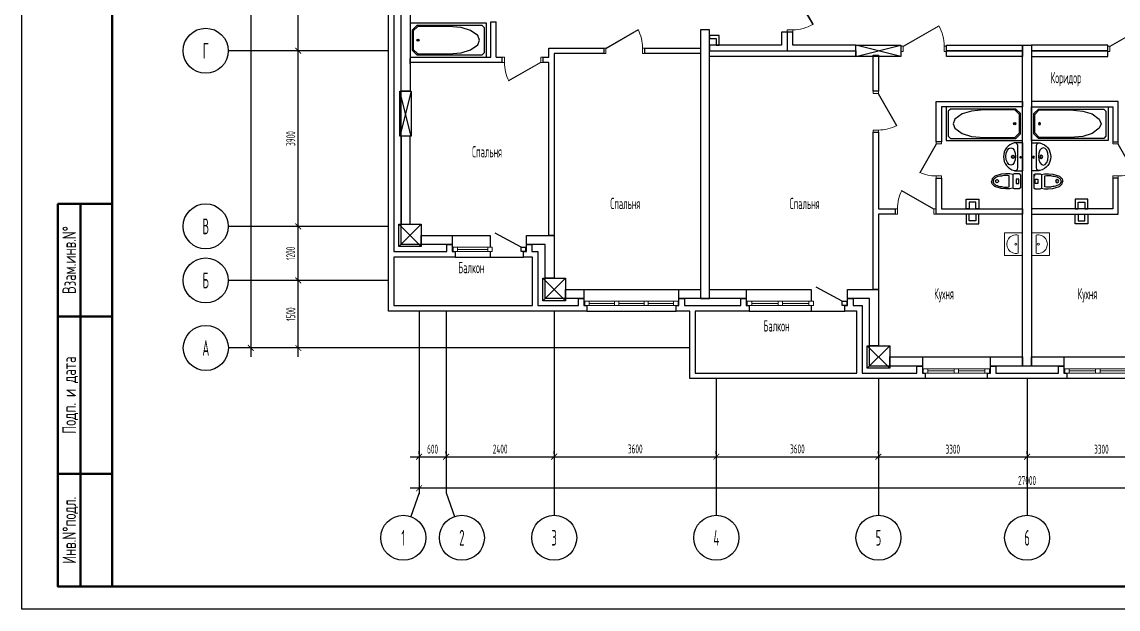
# Model space of a CAD drawing. Extents: x 5819 to 6456, y -3573 to -2978.
# Drawn here: x 5819.2 to 6062.6, y -3275.1 to -3144.8 of the extents above; entities that cross this region are included whole.
import ezdxf
from ezdxf.enums import TextEntityAlignment as Align

# ---------------------------------------------------------------- set-up
doc = ezdxf.new("R2010")
doc.units = 0
for name, color, linetype in [('EXPLIC', 3, 'Continuous'), ('FORMAT', 134, 'Continuous'), ('OSI', 5, 'Continuous'), ('PLAN', 2, 'Continuous'), ('TEXT', 4, 'Continuous')]:
    doc.layers.add(name, color=color, linetype=linetype)
for name, color, linetype, lineweight in [('Двери', 203, 'Continuous', 20), ('монолитный каркас', 190, 'Continuous', 25), ('Окна', 141, 'Continuous', 13), ('Сантехника', 5, 'Continuous', 20)]:
    doc.layers.add(name, color=color, linetype=linetype, lineweight=lineweight)
doc.styles.add('GOST 2.304', font='CS_Gost2304.shx', dxfattribs={"width": 0.6, "height": 200})
doc.styles.add('R2_5', font='romant.shx', dxfattribs={"width": 0.65, "height": 2.5})
doc.styles.add('СПДС', font='spds.shx', dxfattribs={"width": 0.6, "height": 150})

# ---------------------------------------------------------------- blocks, each defined once
blk = doc.blocks.new('A$C2B7927B4')
at = {"layer": 'монолитный каркас', "lineweight": 25, "ltscale": 100}
for p, q in [((0.0009353525, 0.0004416455), (0.0009354401, 7125.0003056934)), ((0.0009354401, 7125.0003056934), (200.0009354404, 7125.0003056806)), ((200.0009354404, 7125.0003056806), (200.0009353528, 0.0004416455)), ((200.0009353528, 0.0004416455), (0.0009353525, 0.0004416455))]:
    blk.add_line(p, q, dxfattribs=at)
blk = doc.blocks.new('A$C10E94B30')
at = {"layer": 'Окна', "color": 132, "ltscale": 100}
for p, q in [((100.0001698681, 99.9993385877), (1970.0001698683, 99.9993385882)), ((100.0001698681, 49.9993385877), (660.0001698681, 49.9993385877)), ((755.0001698681, 49.9993385877), (1315.0001698683, 49.9993385876)), ((1410.0001698683, 49.9993385876), (1970.0001698683, 49.9993385875)), ((100.0001698681, -0.0006614118), (1970.0001698683, -0.0006614118))]:
    blk.add_line(p, q, dxfattribs=at)
at = {"layer": 'Окна'}
for points in [[(0.0001698681, 99.9993385882), (100.0001698681, 99.9993385882), (100.0001698681, -0.0006614118), (0.0001698681, -0.0006614118)], [(660.0001698681, 99.9993385882), (755.0001698681, 99.9993385882), (755.0001698681, -0.0006614118), (660.0001698681, -0.0006614118)], [(1410.0001698683, 99.9993385882), (1315.0001698683, 99.9993385882), (1315.0001698683, -0.0006614118), (1410.0001698683, -0.0006614118)], [(2070.0001698683, 99.9993385882), (1970.0001698683, 99.9993385882), (1970.0001698683, -0.0006614118), (2070.0001698683, -0.0006614118)]]:
    blk.add_lwpolyline(points, close=True, dxfattribs=at)
blk = doc.blocks.new('A$C41B26058')
at = {"layer": 'Окна', "color": 132, "ltscale": 100}
for p, q in [((99.9999026957, 100.0002547725), (1369.9999026957, 100.000254772)), ((99.9999026957, 50.0002547725), (684.9999026957, 50.0002547723)), ((99.9999026957, 0.000254773), (1369.9999026957, 0.0002547725)), ((784.9999026957, 50.0002547723), (1369.9999026957, 50.000254772))]:
    blk.add_line(p, q, dxfattribs=at)
at = {"layer": 'Окна'}
for points in [[(-9.73043e-05, 100.000254773), (99.9999026957, 100.000254773), (99.9999026957, 0.000254773), (-9.73043e-05, 0.000254773)], [(684.9999026957, 100.0002547723), (784.9999026957, 100.0002547723), (784.9999026957, 0.0002547723), (684.9999026957, 0.0002547723)], [(1369.9999026957, 100.0002547725), (1469.9999026957, 100.0002547725), (1469.9999026957, 0.0002547725), (1369.9999026957, 0.0002547725)]]:
    blk.add_lwpolyline(points, close=True, dxfattribs=at)
blk = doc.blocks.new('A$C7FA33D1D')
at = {"layer": 'Окна', "color": 132, "ltscale": 100}
for p, q in [((100.0002278308, 100.0001069354), (770.0001305264, 100.0001069352)), ((100.0002278308, 50.0001069354), (770.0001305264, 50.0001069352)), ((100.0002278308, 0.0001069361), (770.0001305264, 0.0001069357))]:
    blk.add_line(p, q, dxfattribs=at)
at = {"layer": 'Окна'}
for points in [[(0.0002278308, 100.0001069354), (100.0002278308, 100.0001069354), (100.0002278308, 0.0001069354), (0.0002278308, 0.0001069354)], [(770.0001305264, 100.0001069357), (870.0001305264, 100.0001069357), (870.0001305264, 0.0001069357), (770.0001305264, 0.0001069357)]]:
    blk.add_lwpolyline(points, close=True, dxfattribs=at)
blk = doc.blocks.new('A$C4A375A51')
at = {"layer": 'Двери', "lineweight": 18, "ltscale": 100}
for p, q in [((-0.0001655417, -0.0001358259), (-0.0001655394, 119.9998641739)), ((1009.9998344607, 119.9998641564), (1009.9998344585, -0.0001358434))]:
    blk.add_line(p, q, dxfattribs=at)
at = {"layer": 'Двери', "lineweight": 18}
for points in [[(49.9998344628, 119.9998639443), (54.9998344625, 111.3396099066), (842.216926511, 565.8396098924), (837.2169265113, 574.4998639301)], [(49.9998344607, -0.0001360557), (-0.0001655393, -0.0001360545), (-0.0001655372, 119.9998639452), (49.9998344628, 119.9998639443)], [(959.9998344607, -0.0001360713), (1009.9998344607, -0.000136072), (1009.9998344628, 119.999863928), (959.9998344628, 119.9998639287)]]:
    blk.add_lwpolyline(points, close=True, dxfattribs=at)
at = {"layer": 'Двери', "lineweight": 18, "ltscale": 100}
blk.add_arc((59.9998344629, 119.9998639445), 900, 359.9999999867, 29.999999997, dxfattribs=at)
blk = doc.blocks.new('_ArchTick')
at = {"color": 0}
blk.add_lwpolyline([(-0.5, -0.5, 0.15, 0.15, 0), (0.5, 0.5, 0.15, 0.15, 0)], format="xyseb", dxfattribs=at)
blk = doc.blocks.new('VANNA')
at = {"color": 7, "lineweight": 25}
for points in [[(0, 375), (0, 0), (1700, 0), (1700, 375), (1700, 750), (0, 750)], [(50, 600), (50, 375), (50, 150), (150, 50), (1600, 50), (1650, 100), (1650, 375), (1650, 650), (1600, 700), (150, 700)], [(70, 580), (70, 375), (70, 170), (170, 70), (854, 68.1107691691), (1135.8425585958, 93.7093774831), (1341.6610383316, 157.9965438063), (1502.3347080252, 273.5604941195), (1542, 375), (1502.3347080252, 476.4395058805), (1341.6610383316, 592.0034561937), (1135.8425585958, 656.2906225169), (854, 681.8892308309), (170, 680)]]:
    blk.add_lwpolyline(points, close=True, dxfattribs=at)
for radius in [24, 17]:
    blk.add_circle((175, 375), radius, dxfattribs=at)
blk = doc.blocks.new('УМ')
at = {"color": 7, "lineweight": 25}
for p, q in [((-294.2903663546, 161.0612844626), (-294.2903663546, 0)), ((288.6348757214, 0), (-294.2903663546, 0)), ((-234.2903663546, 101.0612844626), (230.4676351903, 101.0612844626)), ((288.6348757214, 0), (288.6348757214, 179.5073672653))]:
    blk.add_line(p, q, dxfattribs=at)
for centre, radius in [((-3.5639190278, 201.587855562), 32.0355357808), ((-3.5639190278, 201.587855562), 25.3614658265), ((-11.5377568276, 40.4689702683), 17)]:
    blk.add_circle(centre, radius, dxfattribs=at)
for centre, radius, start, end in [((-1.9113655821, 101.0612844626), 300, 14.4775121859, 165.5224878141), ((-234.2903663546, 161.0612844626), 60, 165.5224878141, 270), ((230.4676351903, 161.0612844626), 60, 270, 14.4775121859)]:
    blk.add_arc(centre, radius, start, end, dxfattribs=at)
blk.add_ellipse((4.4518725049, 247.6703508236), major_axis=(181.789449315, -0), ratio=0.5596161518, dxfattribs=at)
blk = doc.blocks.new('UN3')
at = {"color": 7, "lineweight": 25}
for p, q in [((-148.1150342536, 447.3268393594), (-110.2791312205, 583.6170705926)), ((-110.2791312205, 583.6170705926), (-51.6247508838, 640.4071591397)), ((-51.6247508838, 640.4071591397), (1.3556444562, 651.7674888523)), ((52.559820262, 640.4129986033), (-0.4218482204, 651.7673892252)), ((111.2205663101, 583.6294854773), (52.559820262, 640.4129986033)), ((149.071747027, 447.3434964458), (111.2205663101, 583.6294854773)), ((-155.6783317739, 350.7888537171), (-148.1150342536, 447.3268393594)), ((-155.6737696866, 269.3945451224), (-155.6783317739, 350.7888537171)), ((-142.4249227938, 205.0369132263), (-155.6737696866, 269.3945451224)), ((-116.0597586617, 280.6995826102), (117.0351502909, 280.7126473974)), ((143.4087959242, 205.0529339825), (156.650428344, 269.4120506492)), ((156.6458662567, 350.8063592439), (149.071747027, 447.3434964458)), ((156.650428344, 269.4120506492), (156.6458662567, 350.8063592439)), ((-153.7763939344, 176.6429824154), (-142.4249227938, 205.0369132263)), ((-153.7705586989, 72.5338475485), (-153.7763939344, 176.6429824154)), ((-132.9550192457, 44.1417196733), (-153.7705586989, 72.5338475485)), ((143.4087959242, 205.0529339825), (-144.2023421842, 205.0368136034)), ((133.9569285349, 44.1566798791), (-132.9550192457, 44.1417196733)), ((47.5091652965, 131.3307562206), (-45.2670614897, 131.3255561858)), ((-45.2670614897, 131.3255561858), (-45.2640269932, 77.1857003904)), ((-45.2640269932, 77.1857003904), (47.512199793, 77.1909004253)), ((47.512199793, 77.1909004253), (47.5091652965, 131.3307562206)), ((133.9569285349, 44.1566798791), (154.7692851441, 72.5511409652)), ((154.7634499086, 176.6602758321), (143.4087959242, 205.0529339825)), ((154.7692851441, 72.5511409652), (154.7634499086, 176.6602758321))]:
    blk.add_line(p, q, dxfattribs=at)
blk.add_circle((3.6482928215, 536.2027098231), 31.7500235407, dxfattribs=at)
for centre, radius, start, end in [((519.0921244285, 346.5555596384), 636.8671604208, 160.4748289449, 171.3042538639), ((50.497791089, 478.113341477), 154.7280018974, 123.8522970732, 148.3037496694), ((0.4724511652, 552.69295488), 64.9245867629, 90.0032113836, 123.8522970732), ((0.4724511652, 552.69295488), 64.9245867628, 56.1541256939, 90.0032113836), ((-49.5445281865, 478.1077341834), 154.7280018974, 31.7026730978, 56.1541256939), ((-518.1241111605, 346.4974244802), 636.8671604209, 8.7021689033, 19.5315938223), ((256.5108316726, 348.9874421382), 378.7770802741, 165.6536545083, 180.0032113836), ((256.5108316728, 348.9874421385), 378.7770802743, 180.0032113836, 190.3863658533), ((-255.5430926645, 348.9587419167), 378.7770802741, 0.0032113836, 14.3527682589), ((-255.5430926647, 348.9587419167), 378.7770802742, 349.6200569139, 0.0032113836), ((-6.3629042508, 323.8864909802), 284.4116670205, 297.1408831823, 297.3512431336)]:
    blk.add_arc(centre, radius, start, end, dxfattribs=at)
blk = doc.blocks.new('A$C36CC1337')
at = {"layer": 'Сантехника', "color": 7, "lineweight": 20, "ltscale": 0.001}
blk.add_line((99.6929597287, 450.0672973676), (99.9655434517, 50.0673902615), dxfattribs=at)
blk.add_line((99.6929597287, 450.0672973676), (99.9655434517, 50.0673902615), dxfattribs=at)
at = {"layer": 'Сантехника', "color": 7, "lineweight": 20}
blk.add_lwpolyline([(-0.0003603967, -0.0007440762), (399.9995467095, -0.0007440762), (399.9995467095, 500.2719557269), (-0.0003603967, 500.2719557269)], close=True, dxfattribs=at)
at = {"layer": 'Сантехника', "color": 7, "lineweight": 20, "ltscale": 0.001}
blk.add_circle((149.8292400269, 250.1014167799), 24.5345969675, dxfattribs=at)
blk.add_circle((149.8292400269, 250.1014167799), 24.5345969675, dxfattribs=at)
blk.add_arc((144.8292411892, 250.0980094804), 205, 257.3586613321, 102.7194290209, dxfattribs=at)
blk.add_arc((144.8292411892, 250.0980094804), 205, 257.3586613321, 102.7194290209, dxfattribs=at)
blk = doc.blocks.new('A$C157F6CD0')
at = {"layer": 'Двери', "lineweight": 18, "ltscale": 100}
for p, q in [((9.50216e-05, 119.9998999007), (9.50174e-05, -0.0001000992)), ((910.0000950174, -0.0001001321), (910.0000950213, 119.9998998678))]:
    blk.add_line(p, q, dxfattribs=at)
at = {"layer": 'Двери', "lineweight": 18}
for points in [[(50.0000950218, 119.999899878), (55.0000950216, 111.3396458399), (765.9480701734, 521.8056506435), (760.9480701735, 530.4659046817)], [(50.000095018, -0.000100122), (9.50181e-05, -0.0001001203), (9.50218e-05, 119.9998998799), (50.0000950218, 119.999899878)], [(860.0000950178, -0.0001001516), (910.000095018, -0.0001001533), (910.0000950219, 119.9998998466), (860.0000950217, 119.9998998482)]]:
    blk.add_lwpolyline(points, close=True, dxfattribs=at)
at = {"layer": 'Двери', "lineweight": 18, "ltscale": 100, "extrusion": (0, 0, -1)}
blk.add_arc((39.9999049782, 119.9998998774), 900, 152.8659839881, 180.0000000033, dxfattribs=at)
blk = doc.blocks.new('A$C1DF0616C')
at = {"layer": 'Двери', "lineweight": 20, "ltscale": 100}
for p, q in [((-0.0001170026, 120.0001591913), (-0.0001170075, 0.0001591913)), ((809.9998829925, 0.0001591525), (809.9998829971, 120.0001591523))]:
    blk.add_line(p, q, dxfattribs=at)
at = {"layer": 'Двери', "lineweight": 20}
for points in [[(49.9998829976, 120.0001591683), (54.9998829971, 111.3399051304), (687.5684283642, 476.5535250469), (682.5684283642, 485.2137790851)], [(49.9998829932, 0.0001591683), (-0.0001170068, 0.0001591702), (-0.0001170024, 120.0001591704), (49.9998829976, 120.0001591683)], [(759.9998829929, 0.0001591332), (809.9998829929, 0.0001591311), (809.9998829976, 120.0001591311), (759.9998829978, 120.0001591331)]]:
    blk.add_lwpolyline(points, close=True, dxfattribs=at)
at = {"layer": 'Двери', "lineweight": 20, "ltscale": 100, "extrusion": (0, 0, -1)}
blk.add_arc((140.0001170026, 120.0001591676), 900, 156.0591754266, 180.0000000017, dxfattribs=at)
blk = doc.blocks.new('Колонна 500х500')
at = {"ltscale": 100}
for p, q in [((-250, 250), (250, -250)), ((250, 250), (-250, -250)), ((-250, 250), (250, 250)), ((-250, -250), (-250, 250)), ((250, 250), (250, -250)), ((250, -250), (-250, -250))]:
    blk.add_line(p, q, dxfattribs=at)
blk = doc.blocks.new('Колонна 250х10000')
at = {"ltscale": 100}
for p, q in [((500, 125), (-500, -125)), ((-500, 125), (500, -125)), ((-500, -125), (-500, 125)), ((-500, 125), (500, 125)), ((500, 125), (500, -125)), ((500, -125), (-500, -125))]:
    blk.add_line(p, q, dxfattribs=at)

msp = doc.modelspace()

# ---------------------------------------------------------------- linework, layer by layer
at = {"layer": 'FORMAT', "lineweight": 50}
for p, q in [((5832.2197606431, -3185.1358581672), (5832.2197606431, -3270.1358581672)), ((5839.2197606431, -3210.1358581672), (5827.2197606431, -3210.1358581672)), ((5839.2197606431, -3245.1358581672), (5827.2197606431, -3245.1358581672))]:
    msp.add_line(p, q, dxfattribs=at)
at = {"layer": 'FORMAT'}
msp.add_lwpolyline([(5819.2197606431, -2978.1358581672), (6455.8664629325, -2978.1358581672), (6455.8664629325, -3275.1358581672), (5819.2197606431, -3275.1358581672)], close=True, dxfattribs=at)
at = {"layer": 'FORMAT', "lineweight": 50}
for points in [[(5839.2197606431, -3270.1358581672), (5839.2197606431, -2983.1358581672), (6450.8664629325, -2983.1358581672), (6450.8664629325, -3270.1358581672)], [(5827.2197606431, -3185.1358581672), (5839.2197606431, -3185.1358581672), (5839.2197606431, -3270.1358581672), (5827.2197606431, -3270.1358581672)]]:
    msp.add_lwpolyline(points, close=True, dxfattribs=at)
at = {"layer": 'OSI', "ltscale": 100}
for p, q in [((5870.0289043874, -3056.1645276487), (5870.0289043874, -3219.1645276487)), ((5880.5843930077, -3153.1645276487), (5880.5843930077, -3131.1645276487)), ((5880.5843930077, -3192.1645276487), (5880.5843930077, -3149.1645276487)), ((5870.0289043874, -3151.1645276487), (5865.0289043874, -3151.1645276487)), ((5900.6004362967, -3151.1645276487), (5870.0289043874, -3151.1645276487)), ((5880.2929839719, -3151.1645276487), (5879.3343930077, -3151.1645276487)), ((5880.2929839719, -3151.1645276487), (5879.3343930077, -3151.1645276487)), ((5880.5843930077, -3204.1645276487), (5880.5843930077, -3188.1645276487)), ((5870.0289043874, -3190.1645276487), (5865.0289043874, -3190.1645276487)), ((5900.6004362967, -3190.1645276487), (5870.0289043874, -3190.1645276487)), ((5880.2929839719, -3190.1645276487), (5879.3343930077, -3190.1645276487)), ((5880.2929839719, -3190.1645276487), (5879.3343930077, -3190.1645276487)), ((5880.5843930077, -3219.1645276487), (5880.5843930077, -3200.1645276487)), ((5870.0289043874, -3202.1645276487), (5865.0289043874, -3202.1645276487)), ((5900.6004362967, -3202.1645276487), (5870.0289043874, -3202.1645276487)), ((5879.9593930077, -3202.1645276487), (5879.3343930077, -3202.1645276487)), ((5879.9593930077, -3202.1645276487), (5879.3343930077, -3202.1645276487)), ((5907.4004362967, -3208.9645276487), (5907.4004362967, -3249.3027260285)), ((5913.4004362967, -3208.9645276487), (5913.4004362967, -3249.3027260285)), ((5937.4004362967, -3208.9645276487), (5937.4004362967, -3249.3027260285)), ((5870.0539278293, -3217.1645276487), (5865.0539278293, -3217.1645276487)), ((5870.0539278293, -3217.1645276487), (5868.7789043874, -3217.1645276487)), ((5967.5004362966, -3217.1645276487), (5870.0539278293, -3217.1645276487)), ((5879.9593930077, -3217.1645276487), (5879.3343930077, -3217.1645276487)), ((5973.4004362967, -3223.9645276487), (5973.4004362967, -3249.3027260285)), ((6009.4004362967, -3223.9645276487), (6009.4004362967, -3249.3027260285)), ((6042.4004362967, -3223.9645276487), (6042.4004362967, -3249.3027260285)), ((5905.4004362967, -3241.3027260285), (5915.4004362967, -3241.3027260285)), ((5907.4004362967, -3240.6777260285), (5907.4004362967, -3240.0527260285)), ((5911.4004362967, -3241.3027260285), (5939.4004362967, -3241.3027260285)), ((5913.4004362967, -3240.6777260285), (5913.4004362967, -3240.0527260285)), ((5913.4004362967, -3240.6777260285), (5913.4004362967, -3240.0527260285)), ((5935.4004362967, -3241.3027260285), (5975.4004362967, -3241.3027260285)), ((5937.4004362967, -3240.6777260285), (5937.4004362967, -3240.0527260285)), ((5937.4004362967, -3240.6777260285), (5937.4004362967, -3240.0527260285)), ((5971.4004362967, -3241.3027260285), (6011.4004362967, -3241.3027260285)), ((5973.4004362967, -3240.6777260285), (5973.4004362967, -3240.0527260285)), ((5973.4004362967, -3240.6777260285), (5973.4004362967, -3240.0527260285)), ((6007.4004362967, -3241.3027260285), (6044.4004362967, -3241.3027260285)), ((6009.4004362967, -3240.6777260285), (6009.4004362967, -3240.0527260285)), ((6009.4004362967, -3240.6777260285), (6009.4004362967, -3240.0527260285)), ((6040.4004362967, -3241.3027260285), (6077.4004362967, -3241.3027260285)), ((6042.4004362967, -3240.6777260285), (6042.4004362967, -3240.0527260285)), ((6042.4004362967, -3240.6777260285), (6042.4004362967, -3240.0527260285)), ((6179.4004362967, -3248.3027260285), (5905.4004362967, -3248.3027260285)), ((5907.4004362967, -3246.7917833934), (5907.4004362967, -3249.5527260285)), ((5907.4004362967, -3249.3027260285), (5905.5521884203, -3254.5834342466)), ((5913.4004362967, -3249.3027260285), (5915.248684173, -3254.5834342466)), ((5937.4004362967, -3249.3027260285), (5937.4004362967, -3254.3027260285)), ((5973.4004362967, -3249.3027260285), (5973.4004362967, -3254.3027260285)), ((6009.4004362967, -3249.3027260285), (6009.4004362967, -3254.3027260285)), ((6042.4004362967, -3249.3027260285), (6042.4004362967, -3254.3027260285))]:
    msp.add_line(p, q, dxfattribs=at)
for centre in [(5860.0289043874, -3151.1645276487), (5860.0289043874, -3190.1645276487), (5860.0289043874, -3202.1645276487), (5860.0539278293, -3217.1645276487), (5903.9004362967, -3259.3027260285), (5916.9004362967, -3259.3027260285), (5937.4004362967, -3259.3027260285), (5973.4004362967, -3259.3027260285), (6009.4004362967, -3259.3027260285), (6042.4004362967, -3259.3027260285)]:
    msp.add_circle(centre, 5, dxfattribs=at)
at = {"layer": 'PLAN', "ltscale": 100}
for p, q in [((5900.6004362967, -3208.9645276487), (5900.6004362967, -3066.3645276486)), ((5901.8004362967, -3126.9645276487), (5901.8004362967, -3195.7645276487)), ((5901.8004362967, -3126.9645276487), (5901.8004362967, -3195.7645276487)), ((5903.4004362967, -3194.1645276487), (5903.4004362967, -3126.9645276487)), ((5903.4004362967, -3160.1595276487), (5903.4004362967, -3134.4145276487)), ((5905.4004362967, -3134.4145276487), (5905.4004362967, -3160.1595276487)), ((5923.3503827875, -3144.7641446469), (5924.5503846488, -3144.7641446469)), ((5923.3503835846, -3152.5645262826), (5923.3503835846, -3144.7641446469)), ((5924.5503846488, -3152.5645276486), (5924.5503846488, -3144.7641446469)), ((5971.9004336341, -3146.5145273976), (5969.90042517, -3146.5145273976)), ((5969.90042517, -3146.5145273976), (5969.90042517, -3206.1645293127)), ((5971.9004336343, -3206.1645293127), (5971.9004336341, -3146.5145273976)), ((5974.0504344251, -3147.7645277379), (5971.9004344252, -3147.7645277379)), ((5971.9004344252, -3147.7645277379), (5971.900433615, -3148.4145277379)), ((5971.900433615, -3148.4145277379), (5973.400434425, -3148.4145277379)), ((5973.400434425, -3148.4145277379), (5973.400434425, -3149.9145277379)), ((5974.0504344251, -3149.9145277379), (5974.0504344251, -3147.7645277379)), ((5990.3523253453, -3147.0145274047), (5987.8523255196, -3147.0145274047)), ((5987.8523255196, -3147.0145274047), (5987.8523255196, -3149.9145281766)), ((5989.1023259003, -3147.0145274047), (5989.1023257234, -3149.9145283633)), ((5989.1023403189, -3147.0145274047), (5989.1023443862, -3151.164506535)), ((5990.352324926, -3149.9145282568), (5990.3523250191, -3147.0145274047)), ((5936.2004362967, -3152.5645276489), (5936.2004362967, -3150.5645276486)), ((5936.2004362967, -3150.5645276486), (5948.4004323159, -3150.5645276486)), ((5948.4004323159, -3151.7645276487), (5937.4004323159, -3151.7645276487)), ((5937.4004323159, -3151.7645276487), (5937.4004323159, -3192.1645276487)), ((5948.4004323159, -3150.5645276486), (5948.4004323159, -3151.7645276487)), ((5957.5004323159, -3150.5645276486), (5969.90042517, -3150.5645276486)), ((5957.5004323159, -3151.7645276487), (5957.5004323159, -3150.5645276486)), ((5969.90042517, -3151.7645276487), (5957.5004323159, -3151.7645276487)), ((5969.90042517, -3150.5645276486), (5969.90042517, -3151.7645276487)), ((5987.8523255196, -3149.9145281766), (5971.9004362967, -3149.9145276647)), ((5971.9004362967, -3149.9145276647), (5971.9004362967, -3151.1645276487)), ((5971.9004362967, -3151.1645276487), (6004.4004362967, -3151.164528329)), ((5971.9004362967, -3152.4145276487), (5971.9004619953, -3151.1645276487)), ((5971.9004619953, -3151.1645276487), (6004.4004362968, -3151.1644957961)), ((5973.400434425, -3149.9145277379), (5974.0504344251, -3149.9145277379)), ((6004.4004405324, -3149.9145287076), (5990.352324926, -3149.9145282568)), ((5992.5004739487, -3149.9145283258), (5992.5004565111, -3149.9145283258)), ((6004.4004362967, -3151.164528329), (6004.4004405324, -3149.9145287076)), ((6004.4004362968, -3151.1644957961), (6004.4004362967, -3152.4145276487)), ((6024.5004346413, -3151.164528329), (6024.5004346413, -3149.9145290071)), ((6024.5004346413, -3149.9145290071), (6041.4004362976, -3149.9145290092)), ((6041.4004362976, -3151.1645276484), (6024.5004346413, -3151.164528329)), ((6024.5004346413, -3152.414528329), (6024.5004346413, -3151.1645290071)), ((6024.5004346413, -3151.1645290071), (6041.4004362976, -3151.1645290092)), ((6041.4004362976, -3149.9145290092), (6041.4004362976, -3151.1645276484)), ((6041.4004362976, -3151.1645290092), (6041.4004362976, -3152.4145276485)), ((6060.3004362967, -3149.9145290092), (6043.4004362976, -3149.9145290092)), ((6043.4004362976, -3149.9145290092), (6043.4004362976, -3151.1645276484)), ((6043.4004362976, -3151.1645276484), (6060.3004362967, -3151.164528329)), ((6060.3004362967, -3151.1645290092), (6043.4004362976, -3151.1645290092)), ((6043.4004362976, -3151.1645290092), (6043.4004362976, -3152.4145276485)), ((6060.3004362967, -3151.164528329), (6060.3004362967, -3149.9145290092)), ((6060.3004362967, -3152.414528329), (6060.3004362967, -3151.1645290092)), ((5905.4004402775, -3154.0510448132), (5905.4004402775, -3152.8510448132)), ((5905.4004411627, -3152.5645261465), (5923.350383555, -3152.5645262826)), ((5924.5503846191, -3153.7645261466), (5905.4004411627, -3153.7645261466)), ((5923.4004402124, -3153.7645271478), (5923.4004402124, -3153.7645261466)), ((5924.6004421128, -3153.7645271478), (5923.4004402124, -3153.7645271478)), ((5924.5503846191, -3152.5645276486), (5925.8503814096, -3152.5645276487)), ((5925.8503823598, -3153.7645235023), (5924.5503846191, -3153.7645229815)), ((5925.8503823598, -3153.7645276483), (5925.8503823598, -3152.5645286499)), ((5934.9503814097, -3152.5645276489), (5936.2004362967, -3152.5645276489)), ((5934.9503823598, -3153.7645276483), (5934.9503823598, -3152.5645286499)), ((5936.2004323159, -3153.7645276487), (5934.9503823598, -3153.7645271478)), ((5936.2004323159, -3192.1645276487), (5936.2004323159, -3153.7645276487)), ((6004.4004362967, -3152.4145276487), (5971.9004362967, -3152.4145276487)), ((6008.2004362967, -3152.1645276487), (6009.4004362967, -3152.1645276487)), ((6008.2004362967, -3160.1645276487), (6008.2004362967, -3152.1645276487)), ((6009.4004362967, -3152.1645276487), (6009.4004362967, -3160.1645276487)), ((6041.4004362976, -3152.4145276485), (6024.5004346413, -3152.414528329)), ((6043.4004362976, -3152.4145276485), (6060.3004362967, -3152.414528329)), ((5905.4004362967, -3160.1595276487), (5903.4004362967, -3160.1595276487)), ((6009.4004362967, -3160.1645276487), (6008.2004362967, -3160.1645276487)), ((6022.2004362967, -3171.3645276486), (6022.2004362967, -3162.4145276487)), ((6022.2004362967, -3162.4145276487), (6041.4004362967, -3162.4145276487)), ((6041.4004362967, -3163.6145276486), (6023.4004362966, -3163.6145276486)), ((6023.4004362966, -3163.6145276486), (6023.4004362966, -3171.3645276486)), ((6041.4004362967, -3162.4145276487), (6041.4004362967, -3163.6145276486)), ((6062.6004362967, -3162.4145276487), (6043.4004362967, -3162.4145276487)), ((6043.4004362967, -3162.4145276487), (6043.4004362967, -3163.6145276486)), ((6043.4004362967, -3163.6145276486), (6061.4004362967, -3163.6145276486)), ((6061.4004362967, -3163.6145276486), (6061.4004362967, -3171.3645276486)), ((6062.6004362967, -3171.3645276486), (6062.6004362967, -3162.4145276487)), ((5905.4004362967, -3170.1595276487), (5903.4004362967, -3170.1595276487)), ((5903.4004362967, -3170.1595276487), (5903.4004362967, -3189.6645276487)), ((5905.4004362967, -3189.6645276487), (5905.4004362967, -3170.1595276487)), ((6008.2004352952, -3169.2645285988), (6009.4004362967, -3169.2645285988)), ((6008.2004362967, -3204.1645276487), (6008.2004362967, -3169.2645285988)), ((6009.4004362967, -3169.2645285988), (6009.4004362967, -3186.2653935055)), ((6023.4004362966, -3171.3645276486), (6022.2004362967, -3171.3645276486)), ((6061.4004362967, -3171.3645276486), (6062.6004362967, -3171.3645276486)), ((6022.200436297, -3179.4645276487), (6023.4004362966, -3179.4645276487)), ((6022.2004362967, -3187.4653920054), (6022.2004362967, -3179.4645276487)), ((6023.4004362966, -3179.4645276487), (6023.4004366639, -3186.2653924172)), ((6062.6004362963, -3179.4645276487), (6061.4004362967, -3179.4645276487)), ((6061.4004362967, -3179.4645276487), (6061.4004359294, -3186.2653924172)), ((6062.6004362967, -3187.4653920054), (6062.6004362967, -3179.4645276487)), ((6028.9004373047, -3184.1153919594), (6031.7004371298, -3184.1153919594)), ((6028.9004373047, -3186.2653919593), (6028.9004373047, -3184.1153919594)), ((6031.0504373046, -3184.7653919594), (6029.5504373046, -3184.7653919594)), ((6029.5504373046, -3184.7653919594), (6029.5504373046, -3186.2653919593)), ((6031.0504373046, -3186.2653927694), (6031.0504373046, -3184.7653919594)), ((6031.7004371298, -3184.1153919594), (6031.7004373046, -3186.2653927694)), ((6055.9004360407, -3184.1153919945), (6053.1004362155, -3184.1153919945)), ((6053.1004362155, -3184.1153919945), (6053.1004360406, -3186.2653928045)), ((6053.7504360406, -3186.2653928045), (6053.7504360406, -3184.7653919945)), ((6053.7504360406, -3184.7653919945), (6055.2504360406, -3184.7653919945)), ((6055.2504360406, -3184.7653919945), (6055.2504360406, -3186.2653919944)), ((6055.9004360407, -3186.2653919944), (6055.9004360407, -3184.1153919945)), ((6009.4004362967, -3186.2653935055), (6013.1004353464, -3186.2653934185)), ((6013.1004353465, -3187.4653930674), (6009.4004362967, -3187.465392605)), ((6009.4004362967, -3187.465392605), (6009.4004362967, -3204.1645276487)), ((6013.1004353464, -3186.2653934185), (6013.1004353465, -3187.4653930674)), ((6023.4004340154, -3187.4653920054), (6022.2004362967, -3187.4653920054)), ((6023.4004347945, -3187.4653892255), (6023.4004340154, -3187.4653920054)), ((6041.4004362967, -3187.465392605), (6023.4004347945, -3187.4653892255)), ((6023.4004366639, -3186.2653924172), (6041.4004362967, -3186.2653924172)), ((6029.5504373046, -3186.2653919593), (6028.9004373047, -3186.2653919593)), ((6029.5504373046, -3187.4653922807), (6028.9004373047, -3187.4653922807)), ((6028.9004373047, -3187.4653922807), (6028.9004373047, -3189.6153922807)), ((6029.5504373046, -3188.9653922807), (6029.5504373046, -3187.4653922807)), ((6031.7004373046, -3186.2653927694), (6031.0504373046, -3186.2653927694)), ((6031.7004373046, -3187.4653914707), (6031.0504373046, -3187.4653914707)), ((6031.0504373046, -3187.4653914707), (6031.0504373046, -3188.9653922807)), ((6031.700437159, -3189.6153922807), (6031.7004373046, -3187.4653914707)), ((6041.4004362967, -3186.2653924172), (6041.4004362967, -3187.465392605)), ((6061.4004359294, -3186.2653924172), (6043.4004362967, -3186.2653924172)), ((6043.4004362967, -3186.2653924172), (6043.4004362967, -3187.465392605)), ((6043.4004362967, -3187.465392605), (6061.4004377988, -3187.4653892255)), ((6053.1004360406, -3186.2653928045), (6053.7504360406, -3186.2653928045)), ((6053.1004361864, -3189.6153923158), (6053.1004360406, -3187.4653915058)), ((6053.1004360406, -3187.4653915058), (6053.7504360406, -3187.4653915058)), ((6053.7504360406, -3187.4653915058), (6053.7504360406, -3188.9653923158)), ((6055.2504360406, -3186.2653919944), (6055.9004360407, -3186.2653919944)), ((6055.2504360406, -3188.9653923158), (6055.2504360406, -3187.4653923158)), ((6055.2504360406, -3187.4653923158), (6055.9004360407, -3187.4653923158)), ((6055.9004360407, -3187.4653923158), (6055.9004360407, -3189.6153923158)), ((6061.4004377988, -3187.4653892255), (6061.4004385779, -3187.4653920054)), ((6061.4004385779, -3187.4653920054), (6062.6004362967, -3187.4653920054)), ((5903.4004362967, -3189.6645276487), (5905.4004362967, -3189.6645276487)), ((6028.9004373047, -3189.6153922807), (6031.700437159, -3189.6153922807)), ((6031.0504373046, -3188.9653922807), (6029.5504373046, -3188.9653922807)), ((6055.9004360407, -3189.6153923158), (6053.1004361864, -3189.6153923158)), ((6053.7504360406, -3188.9653923158), (6055.2504360406, -3188.9653923158)), ((5907.9004362966, -3194.1645276487), (5907.9004362966, -3192.1645276487)), ((5907.9004362966, -3192.1645276487), (5914.7504362966, -3192.1645276487)), ((5914.7504362966, -3192.1645276487), (5923.1504362967, -3192.1645276487)), ((5914.7504362966, -3192.1645276487), (5914.7504362966, -3194.1645276487)), ((5923.1504362967, -3192.1645276487), (5923.1504362967, -3194.7645276487)), ((5930.0504362967, -3194.7645301964), (5924.3009815185, -3191.6714488499)), ((5931.2504362966, -3192.1645276487), (5937.4004362967, -3192.1645276487)), ((5931.2504362966, -3194.1645276487), (5931.2504362966, -3192.1645276487)), ((5937.4004323159, -3192.1645276487), (5936.2004323159, -3192.1645276487)), ((5937.4004362967, -3192.1645276487), (5937.4004362967, -3201.6645276487)), ((5913.5504362967, -3194.1645276487), (5903.4004362967, -3194.1645276487)), ((5903.4004362967, -3194.1645276487), (5903.4004362967, -3194.1645276487)), ((5903.4004362967, -3194.1645276487), (5903.4004362967, -3194.1645276487)), ((5903.4004362967, -3194.1645276487), (5903.4004362967, -3194.1645276487)), ((5903.4004362967, -3194.1645276487), (5903.4004362967, -3194.1645276487)), ((5914.7504362966, -3194.1645276487), (5907.9004362966, -3194.1645276487)), ((5913.5504362967, -3195.7645276487), (5913.5504362967, -3194.1645276487)), ((5913.5504362967, -3194.1645276487), (5914.7504362966, -3194.1645276487)), ((5913.5504362967, -3195.7645276487), (5913.5504362967, -3194.1645276487)), ((5914.7504362966, -3194.1645276487), (5914.7504362966, -3195.7645276487)), ((5930.0504362967, -3194.7645301964), (5931.0504362967, -3194.7645301964)), ((5930.0504362967, -3195.7645301964), (5930.0504362967, -3194.7645301964)), ((5931.0504362967, -3194.7645301964), (5931.0504362967, -3195.7645301964)), ((5931.2504362966, -3195.7645276487), (5931.2504362966, -3194.1645276487)), ((5931.2504362966, -3194.1645276487), (5932.4504362967, -3194.1645276487)), ((5935.4004362967, -3194.1645276487), (5931.2504362966, -3194.1645276487)), ((5932.4504362967, -3194.1645276487), (5932.4504362967, -3195.7645276487)), ((5935.4004362967, -3194.1645276487), (5932.4504362967, -3194.1645276487)), ((5932.4504362967, -3194.1645276487), (5932.4504362967, -3195.7645276487)), ((5935.4004362967, -3206.1645276487), (5935.4004362967, -3194.1645276487)), ((5935.4004362967, -3201.6645276487), (5935.4004362967, -3194.1645276487)), ((5901.8004362967, -3195.7645276487), (5913.5504362967, -3195.7645276487)), ((5901.8004362967, -3195.7645276487), (5913.5504362967, -3195.7645276487)), ((5915.4004362967, -3196.9645276487), (5901.8004362967, -3196.9645276487)), ((5901.8004362967, -3196.9645276487), (5901.8004362967, -3207.7645276487)), ((5914.7504362966, -3195.7645276487), (5915.4004362967, -3195.7645276487)), ((5915.4004362967, -3195.7645276487), (5915.4004362967, -3196.9645276487)), ((5915.4004362967, -3196.9645276487), (5930.6004362967, -3196.9645276487)), ((5923.1504362967, -3195.7645276487), (5923.1504362967, -3196.9645276487)), ((5931.0504362967, -3195.7645301964), (5930.0504362967, -3195.7645301964)), ((5930.6004362967, -3196.9645276487), (5930.6004362967, -3195.7645276487)), ((5930.6004362967, -3195.7645276487), (5931.2504362966, -3195.7645276487)), ((5932.6004362967, -3196.9645276487), (5930.6004362967, -3196.9645276487)), ((5932.4504362967, -3195.7645276487), (5933.8004362967, -3195.7645276487)), ((5932.4504362967, -3195.7645276487), (5933.8004362967, -3195.7645276487)), ((5932.6004362967, -3207.7645276487), (5932.6004362967, -3196.9645276487)), ((5933.8004362967, -3195.7645276487), (5933.8004362967, -3207.7645276487)), ((5933.8004362967, -3195.7645276487), (5933.8004362967, -3207.7645276487)), ((5937.4004362967, -3201.6645276487), (5935.4004362967, -3201.6645276487)), ((5939.9004362966, -3206.1645276487), (5939.9004362966, -3204.1645276487)), ((5939.9004362966, -3204.1645276487), (5944.0004362966, -3204.1645276487)), ((5944.0004362966, -3204.1645276487), (5965.1004362967, -3204.1645276487)), ((5944.0004362966, -3204.1645276487), (5944.0004362966, -3206.1645276487)), ((5965.1004362967, -3206.1645276487), (5965.1004362967, -3204.1645276487)), ((5965.1004362967, -3204.1645276487), (5969.90042517, -3204.1645276487)), ((5969.90042517, -3204.1645276487), (5969.90042517, -3206.1645276487)), ((5971.9004362967, -3206.1645276487), (5971.9004362967, -3204.1645276487)), ((5971.9004362967, -3204.1645276487), (5980.0504362967, -3204.1645276487)), ((5980.0504362967, -3204.1645276487), (5994.4504362967, -3204.1645276487)), ((5980.0504362967, -3204.1645276487), (5980.0504362967, -3206.1645276487)), ((5994.4504362967, -3204.1645276487), (5994.4504362967, -3206.7645276487)), ((6001.3504362967, -3206.7645276487), (5995.6009815185, -3203.6714463021)), ((6002.5504362967, -3204.1645276487), (6009.4004362967, -3204.1645276487)), ((6002.5504362967, -3206.1645276487), (6002.5504362967, -3204.1645276487)), ((6009.4004362967, -3204.1645276487), (6008.2004362967, -3204.1645276487)), ((6009.4004362967, -3204.1645276487), (6009.4004362967, -3216.6645276487)), ((5942.8004362967, -3206.1645276487), (5935.4004362967, -3206.1645276487)), ((5935.4004362967, -3206.1645276487), (5935.4004362967, -3206.1645276487)), ((5935.4004362967, -3206.1645276487), (5935.4004362967, -3206.1645276487)), ((5935.4004362967, -3206.1645276487), (5935.4004362967, -3206.1645276487)), ((5935.4004362967, -3206.1645276487), (5935.4004362967, -3206.1645276487)), ((5944.0004362966, -3206.1645276487), (5939.9004362966, -3206.1645276487)), ((5942.8004362967, -3207.7645276487), (5942.8004362967, -3206.1645276487)), ((5942.8004362967, -3206.1645276487), (5944.0004362966, -3206.1645276487)), ((5942.8004362967, -3207.7645276487), (5942.8004362967, -3206.1645276487)), ((5944.0004362966, -3206.1645276487), (5944.0004362966, -3207.7645276487)), ((5969.90042517, -3206.1645276487), (5965.1004362967, -3206.1645276487)), ((5965.1004362967, -3207.7645276487), (5965.1004362967, -3206.1645276487)), ((5965.1004362967, -3206.1645276487), (5966.3004362967, -3206.1645276487)), ((5978.8504362967, -3206.1645276487), (5966.3004362967, -3206.1645276487)), ((5966.3004362967, -3206.1645276487), (5966.3004362967, -3207.7645276487)), ((5966.3004362967, -3206.1645276487), (5966.3004362967, -3207.7645276487)), ((5969.90042517, -3206.1645293127), (5971.9004336343, -3206.1645293127)), ((5980.0504362967, -3206.1645276487), (5971.9004362967, -3206.1645276487)), ((5978.8504362967, -3207.7645276487), (5978.8504362967, -3206.1645276487)), ((5978.8504362967, -3207.7645276487), (5978.8504362967, -3206.1645276487)), ((5978.8504362967, -3206.1645276487), (5980.0504362967, -3206.1645276487)), ((5980.0504362967, -3206.1645276487), (5980.0504362967, -3207.7645276487)), ((6001.3504362967, -3206.7645276487), (6002.3504362967, -3206.7645276487)), ((6001.3504362967, -3207.7645276487), (6001.3504362967, -3206.7645276487)), ((6002.3504362967, -3206.7645276487), (6002.3504362967, -3207.7645276487)), ((6002.5504362967, -3207.7645276487), (6002.5504362967, -3206.1645276487)), ((6002.5504362967, -3206.1645276487), (6003.7504362966, -3206.1645276487)), ((6007.4004362967, -3206.1645276487), (6002.5504362967, -3206.1645276487)), ((6007.4004362967, -3206.1645276487), (6003.7504362966, -3206.1645276487)), ((6003.7504362966, -3206.1645276487), (6003.7504362966, -3207.7645276487)), ((6003.7504362966, -3206.1645276487), (6003.7504362966, -3207.7645276487)), ((6007.4004362967, -3221.1645276487), (6007.4004362967, -3206.1645276487)), ((6007.4004362967, -3216.6645276487), (6007.4004362967, -3206.1645276487)), ((5944.6504362967, -3208.9645276487), (5900.6004362967, -3208.9645276487)), ((5901.8004362967, -3207.7645276487), (5932.6004362967, -3207.7645276487)), ((5933.8004362967, -3207.7645276487), (5942.8004362967, -3207.7645276487)), ((5933.8004362967, -3207.7645276487), (5942.8004362967, -3207.7645276487)), ((5944.0004362966, -3207.7645276487), (5944.6504362967, -3207.7645276487)), ((5944.6504362967, -3207.7645276487), (5944.6504362967, -3208.9645276487)), ((5944.6504362967, -3208.9645276487), (5964.4504362967, -3208.9645276487)), ((5964.4504362967, -3208.9645276487), (5964.4504362967, -3207.7645276487)), ((5964.4504362967, -3207.7645276487), (5965.1004362967, -3207.7645276487)), ((5967.5004362966, -3208.9645276487), (5964.4504362967, -3208.9645276487)), ((5966.3004362967, -3207.7645276487), (5978.8504362967, -3207.7645276487)), ((5966.3004362967, -3207.7645276487), (5978.8504362967, -3207.7645276487)), ((5967.5004362966, -3223.9645276487), (5967.5004362966, -3208.9645276487)), ((5980.7004362967, -3208.9645276487), (5968.7004362967, -3208.9645276487)), ((5968.7004362967, -3208.9645276487), (5968.7004362967, -3222.7645276487)), ((5980.0504362967, -3207.7645276487), (5980.7004362967, -3207.7645276487)), ((5980.7004362967, -3207.7645276487), (5980.7004362967, -3208.9645276487)), ((5980.7004362967, -3208.9645276487), (6001.9004362967, -3208.9645276487)), ((5994.4504362967, -3207.7645276487), (5994.4504362967, -3208.9645276487)), ((6002.3504362967, -3207.7645276487), (6001.3504362967, -3207.7645276487)), ((6001.9004362967, -3208.9645276487), (6001.9004362967, -3207.7645276487)), ((6001.9004362967, -3207.7645276487), (6002.5504362967, -3207.7645276487)), ((6004.6004362967, -3208.9645276487), (6001.9004362967, -3208.9645276487)), ((6003.7504362966, -3207.7645276487), (6005.8004362967, -3207.7645276487)), ((6003.7504362966, -3207.7645276487), (6005.8004362967, -3207.7645276487)), ((6004.6004362967, -3222.7645276487), (6004.6004362967, -3208.9645276487)), ((6005.8004362967, -3207.7645276487), (6005.8004362967, -3222.7645276487)), ((6005.8004362967, -3207.7645276487), (6005.8004362967, -3222.7645276487)), ((6009.4004362967, -3216.6645276487), (6007.4004362967, -3216.6645276487)), ((6011.9004362967, -3221.1645276487), (6011.9004362967, -3219.1645276487)), ((6011.9004362967, -3219.1645276487), (6019.1450580365, -3219.1645276487)), ((6019.1450580365, -3219.1645276487), (6019.1450580365, -3221.1645276487)), ((6019.1672084139, -3219.1645276487), (6034.2450580366, -3219.1645276487)), ((6034.2450580365, -3221.1645276486), (6034.2450580366, -3219.1645276487)), ((6034.2450580366, -3219.1645276487), (6041.4004362967, -3219.1645276485)), ((6041.4004362967, -3219.1645276485), (6041.4004362967, -3221.1645276485)), ((6043.4004362967, -3221.1645276487), (6043.4004362967, -3219.1645276488)), ((6043.4004362967, -3219.1645276488), (6050.5558145568, -3219.1645276487)), ((6050.5558145568, -3219.1645276487), (6065.6558145568, -3219.1645276487)), ((6050.5558145568, -3219.1645276487), (6050.5558145568, -3221.1645276487)), ((6017.9450580365, -3221.1645276487), (6007.4004362967, -3221.1645276487)), ((6007.4004362967, -3221.1645276487), (6007.4004362967, -3221.1645276487)), ((6007.4004362967, -3221.1645276487), (6007.4004362967, -3221.1645276487)), ((6007.4004362967, -3221.1645276487), (6007.4004362967, -3221.1645276487)), ((6007.4004362967, -3221.1645276487), (6007.4004362967, -3221.1645276487)), ((6019.1450580365, -3221.1645276487), (6011.9004362967, -3221.1645276487)), ((6017.9450580365, -3222.7645276487), (6017.9450580365, -3221.1645276487)), ((6017.9450580365, -3222.7645276487), (6017.9450580365, -3221.1645276487)), ((6017.9450580365, -3221.1645276487), (6019.1450580365, -3221.1645276487)), ((6019.1450580365, -3221.1645276487), (6019.1450580365, -3222.7645276487)), ((6034.2450580366, -3222.7645276487), (6034.2450580366, -3221.1645276487)), ((6034.2450580366, -3221.1645276487), (6035.4450580365, -3221.1645276487)), ((6041.4004362967, -3221.1645276485), (6034.2450580365, -3221.1645276486)), ((6035.4450580365, -3221.1645276487), (6035.4450580365, -3222.7645276487)), ((6049.3558145568, -3221.1645276487), (6035.4450580365, -3221.1645276487)), ((6035.4450580365, -3221.1645276487), (6035.4450580365, -3222.7645276487)), ((6050.5558145568, -3221.1645276487), (6043.4004362967, -3221.1645276487)), ((6049.3558145568, -3222.7645276487), (6049.3558145568, -3221.1645276487)), ((6049.3558145568, -3221.1645276487), (6050.5558145568, -3221.1645276487)), ((6049.3558145568, -3222.7645276487), (6049.3558145568, -3221.1645276487)), ((6050.5558145568, -3221.1645276487), (6050.5558145568, -3222.7645276487)), ((6019.7950580365, -3223.9645276487), (5967.5004362966, -3223.9645276487)), ((5968.7004362967, -3222.7645276487), (6004.6004362967, -3222.7645276487)), ((6005.8004362967, -3222.7645276487), (6017.9450580365, -3222.7645276487)), ((6005.8004362967, -3222.7645276487), (6017.9450580365, -3222.7645276487)), ((6019.1450580365, -3222.7645276487), (6019.7950580365, -3222.7645276487)), ((6019.7950580365, -3222.7645276487), (6019.7950580365, -3223.9645276487)), ((6033.5950580366, -3223.9645276487), (6019.7950580365, -3223.9645276487)), ((6033.5950580366, -3223.9645276487), (6033.5950580366, -3222.7645276487)), ((6033.5950580366, -3222.7645276487), (6034.2450580366, -3222.7645276487)), ((6051.2058145569, -3223.9645276487), (6033.5950580366, -3223.9645276487)), ((6035.4450580365, -3222.7645276487), (6049.3558145568, -3222.7645276487)), ((6035.4450580365, -3222.7645276487), (6049.3558145568, -3222.7645276487)), ((6050.5558145568, -3222.7645276487), (6051.2058145569, -3222.7645276487)), ((6051.2058145569, -3222.7645276487), (6051.2058145569, -3223.9645276487)), ((6065.0058145568, -3223.9645276487), (6051.2058145569, -3223.9645276487))]:
    msp.add_line(p, q, dxfattribs=at)

# ---------------------------------------------------------------- block references
at = {"layer": 'OSI', "ltscale": 100, "xscale": 1.3, "yscale": 1.3, "zscale": 1.3}
for p, rotation in [((5880.5843930077, -3151.1645276487), 90), ((5880.5843930077, -3151.1645276487), 270), ((5880.5843930077, -3190.1645276487), 90), ((5880.5843930077, -3190.1645276487), 270), ((5880.5843930077, -3202.1645276487), 90), ((5880.5843930077, -3202.1645276487), 270), ((5870.0289043874, -3217.1645276487), 270), ((5880.5843930077, -3217.1645276487), 270), ((5907.4004362967, -3241.3027260285), 180), ((5913.4004362967, -3241.3027260285), 180), ((5937.4004362967, -3241.3027260285), 180), ((5973.4004362967, -3241.3027260285), 180), ((6009.4004362967, -3241.3027260285), 180), ((6042.4004362967, -3241.3027260285), 180), ((5907.4004362967, -3248.3027260285), 180)]:
    msp.add_blockref('_ArchTick', p, dxfattribs=dict(at, rotation=rotation))
for p in [(5913.4004362967, -3241.3027260285), (5937.4004362967, -3241.3027260285), (5973.4004362967, -3241.3027260285), (6009.4004362967, -3241.3027260285), (6042.4004362967, -3241.3027260285)]:
    msp.add_blockref('_ArchTick', p, dxfattribs=at)
at = {"layer": 'PLAN', "ltscale": 100, "yscale": 0.01, "zscale": 0.01}
for name, p, xscale, rotation in [('A$C4A375A51', (5989.1523267037, -3136.9145290601), 0.01, 270), ('A$C157F6CD0', (5934.9503823598, -3152.5645286499), 0.01, 180), ('A$C157F6CD0', (6008.2004362967, -3160.1645276487), 0.01, 270), ('A$C1DF0616C', (6023.4004378884, -3171.3645288187), -0.01, 90), ('A$C1DF0616C', (6061.400434705, -3171.3645288187), 0.01, 270)]:
    msp.add_blockref(name, p, dxfattribs=dict(at, xscale=xscale, rotation=rotation))
at = {"layer": 'PLAN', "ltscale": 0.001, "xscale": 0.0100005087, "yscale": 0.0100005088, "zscale": 0.0100005088}
msp.add_blockref('VANNA', (5905.4004402775, -3152.5645262482), dxfattribs=at)
at = {"layer": 'PLAN', "ltscale": 100, "yscale": 0.01, "zscale": 0.01}
for name, p, xscale in [('A$C157F6CD0', (5948.4004353465, -3151.7645276203), 0.01), ('A$C4A375A51', (6014.4004379521, -3151.3645262881), 0.01), ('A$C4A375A51', (6060.3004379521, -3151.364526288), 0.01), ('A$C2B7927B4', (6041.4004362967, -3221.1645276487), 0.01), ('A$C157F6CD0', (6022.2004362967, -3187.4653924172), -0.01), ('A$C36CC1337', (6041.4004362967, -3196.6181121482), -0.01), ('A$C36CC1337', (6043.4004362967, -3196.6181121482), 0.01), ('A$C7FA33D1D', (5914.9504362967, -3195.7645276487), 0.01), ('A$C10E94B30', (5944.2004362967, -3207.7645276487), 0.01), ('A$C41B26058', (5980.2504362966, -3207.7645276487), 0.01), ('A$C41B26058', (6019.3450580366, -3222.7645301964), 0.01), ('A$C41B26058', (6065.4558145569, -3222.7645301964), -0.01)]:
    msp.add_blockref(name, p, dxfattribs=dict(at, xscale=xscale))
at = {"layer": 'PLAN', "xscale": 0.01, "yscale": 0.01, "zscale": 0.01}
for p, rotation in [((6009.4004243544, -3151.1645276486), 180), ((5904.4004323159, -3165.1595276487), 270)]:
    msp.add_blockref('Колонна 250х10000', p, dxfattribs=dict(at, rotation=rotation))
at = {"layer": 'PLAN', "ltscale": 0.001}
for name, p, xscale, yscale, zscale, rotation in [('VANNA', (6041.4004362967, -3163.6145276487), 0.0100005087, 0.0100005088, 0.0100005088, 180), ('VANNA', (6043.4004362967, -3163.6145276487), -0.0100005087, 0.0100005088, 0.0100005088, 180), ('УМ', (6041.4004362967, -3174.6778918794), 0.0105892724, 0.0105892724, 0.0105892723, 90), ('УМ', (6043.4004362967, -3174.6778918794), -0.0105892724, 0.0105892724, 0.0105892723, 270)]:
    msp.add_blockref(name, p, dxfattribs=dict(at, xscale=xscale, yscale=yscale, zscale=zscale, rotation=rotation))
at = {"layer": 'PLAN', "ltscale": 0.001, "extrusion": (0, 0, -1), "yscale": 0.0105892724, "zscale": -0.0105892723}
for p, xscale, rotation in [((-6041.4004362967, -3180.1614488254), -0.0105892724, 270), ((-6043.4004362967, -3180.1614488254), 0.0105892724, 90)]:
    msp.add_blockref('UN3', p, dxfattribs=dict(at, xscale=xscale, rotation=rotation))
at = {"layer": 'PLAN', "xscale": 0.01, "yscale": 0.01, "zscale": 0.01}
for p in [(5905.4004362967, -3192.1645276487), (5937.4004362967, -3204.1645276487), (6009.4004362967, -3219.1645276487)]:
    msp.add_blockref('Колонна 500х500', p, dxfattribs=at)

# ---------------------------------------------------------------- texts
at = {"layer": 'EXPLIC', "ltscale": 100, "style": 'СПДС', "width": 0.6}
for s, p in [('Коридор', (6047.6272365314, -3158.391684238)), ('Спальня', (5919.1687381819, -3174.838774266)), ('Спальня', (5949.8657651531, -3186.3265752967)), ('Спальня', (5989.684589449, -3186.3265752967)), ('Балкон', (5916.1230276513, -3200.5709825807)), ('Кухня', (6021.7628637319, -3206.3650601866)), ('Кухня', (6053.6087092753, -3206.3650601866)), ('Балкон', (5983.8781952386, -3213.50314058))]:
    msp.add_text(s, height=2.5, dxfattribs=at).set_placement(p)
at = {"layer": 'OSI', "ltscale": 100, "style": 'СПДС', "width": 0.6}
for s, p in [('Г', (5860.0289043874, -3151.1645276487)), ('В', (5860.0289043874, -3190.1645276487)), ('Б', (5860.0289043874, -3202.1645276487)), ('А', (5860.0539278293, -3217.1645276487)), ('1', (5903.9004362967, -3259.3027260285)), ('2', (5916.9004362967, -3259.3027260285)), ('3', (5937.4004362967, -3259.3027260285)), ('4', (5973.4004362967, -3259.3027260285)), ('5', (6009.4004362967, -3259.3027260285)), ('6', (6042.4004362967, -3259.3027260285))]:
    msp.add_text(s, height=3.5, dxfattribs=at).set_placement(p, align=Align.MIDDLE_CENTER)
at = {"layer": 'OSI', "ltscale": 100, "char_height": 2, "attachment_point": 5, "rotation": 90, "style": 'GOST 2.304'}
for s, insert in [('\\A1;3900', (5878.901518992, -3170.6645276487)), ('\\A1;1200', (5878.8819323779, -3196.1645276487)), ('\\A1;1500', (5878.9179716515, -3209.6645276487))]:
    msp.add_mtext(s, dxfattribs=dict(at, insert=insert))
at = {"layer": 'OSI', "ltscale": 100, "char_height": 2, "attachment_point": 5, "style": 'GOST 2.304'}
for s, insert in [('\\A1;600', (5910.4004362967, -3239.6198520128)), ('\\A1;2400', (5925.4004362967, -3239.6002653985)), ('\\A1;3600', (5955.4004362967, -3239.5784306565)), ('\\A1;3600', (5991.4004362966, -3239.5784306565)), ('\\A1;3300', (6025.9004362967, -3239.6363046723)), ('\\A1;3300', (6058.9004362967, -3239.6363046723)), ('\\A1;27000', (6042.4004362967, -3246.6002653985))]:
    msp.add_mtext(s, dxfattribs=dict(at, insert=insert))
at = {"layer": 'TEXT', "style": 'R2_5', "width": 0.65}
for s, p in [('Взам.инв.N%%d', (5829.7197606431, -3197.6358581672)), ('Подп. и дата', (5829.7197606431, -3227.6358581672)), ('Инв.N%%dподл.', (5829.7197606431, -3257.6358581672))]:
    msp.add_text(s, height=3, rotation=90, dxfattribs=at).set_placement(p, align=Align.MIDDLE_CENTER)

doc.saveas('drawing.dxf')
